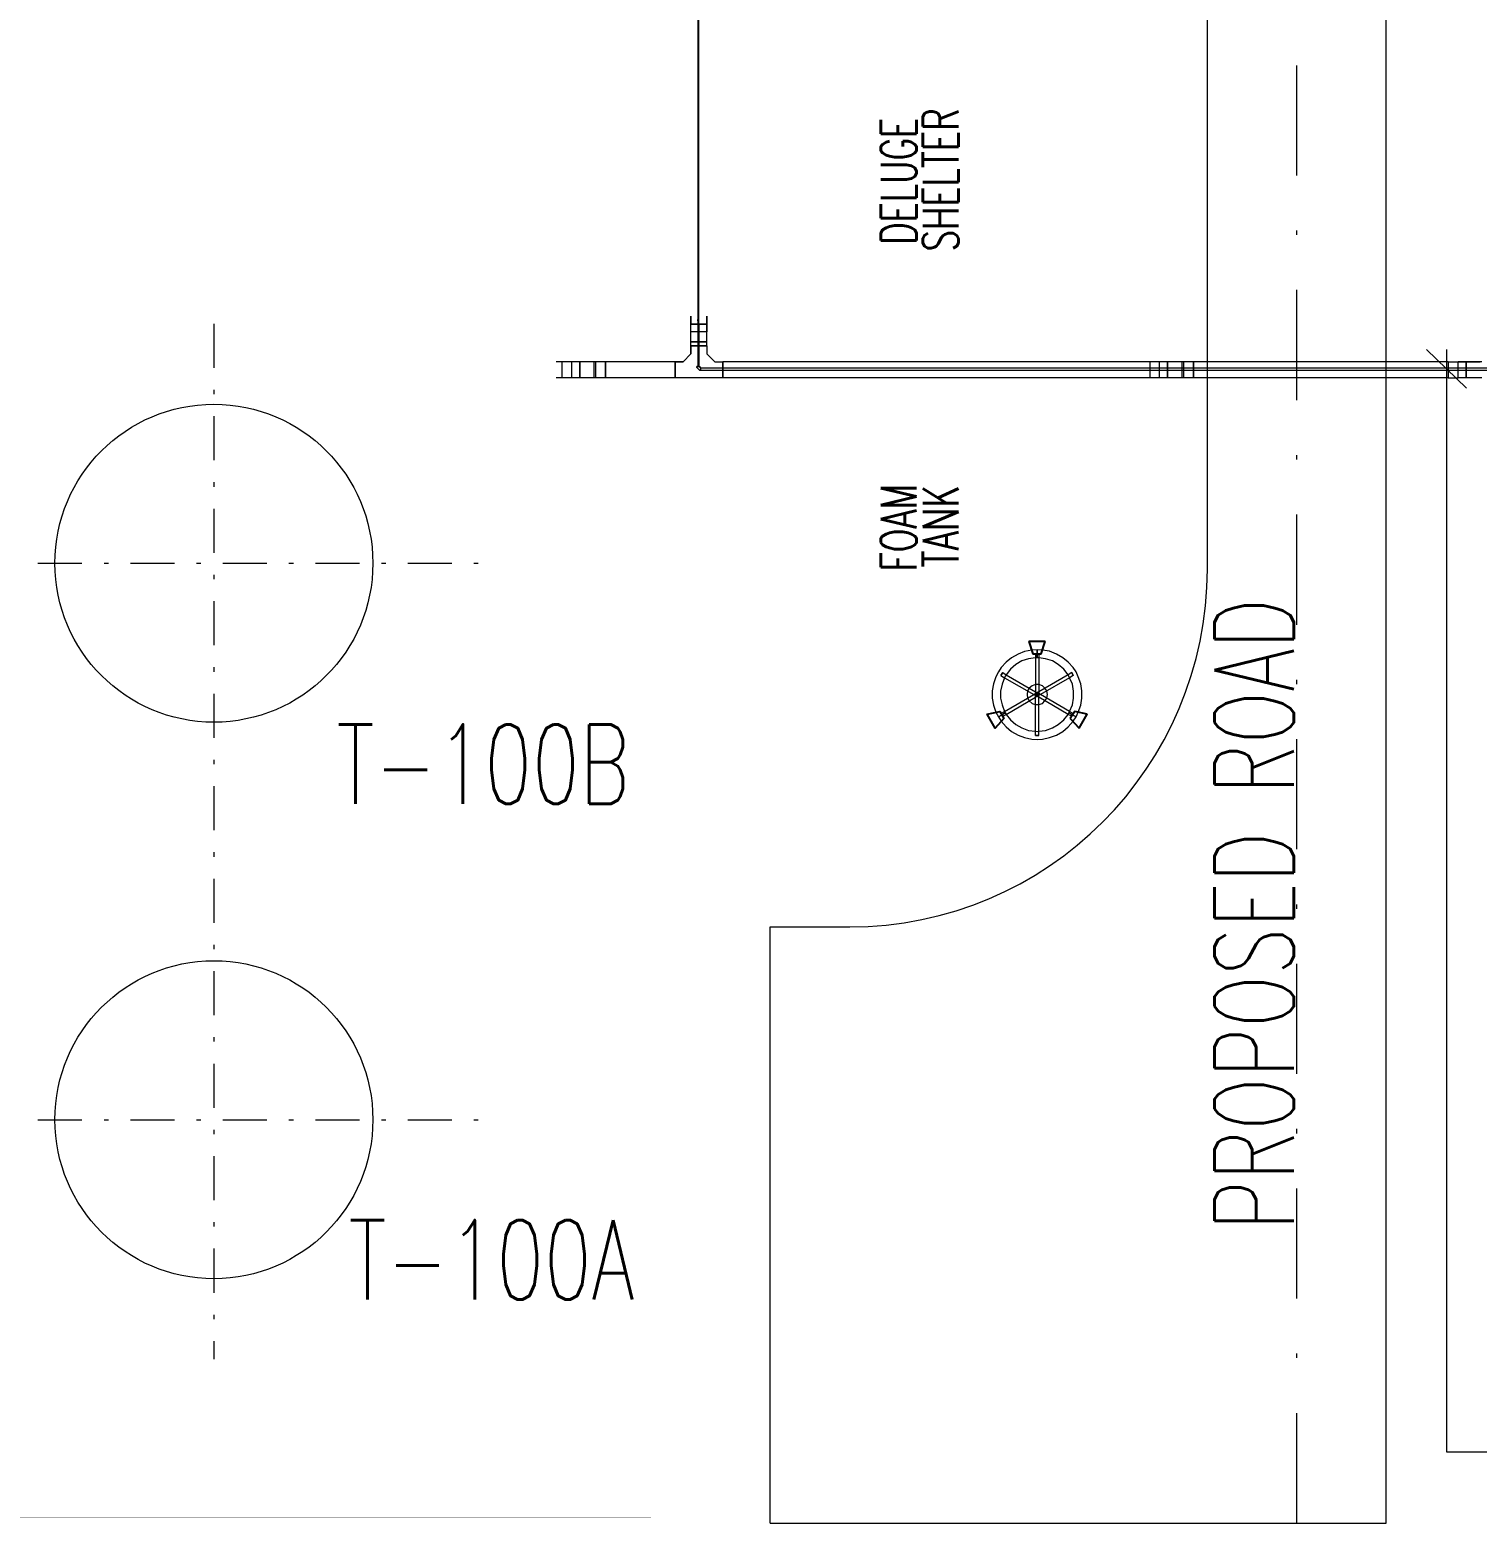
# Model space of a CAD drawing. Header units: inches. Extents: x -1128 to 651, y 96 to 845.
# Drawn here: x -1079.54 to -1046.67, y 681.42 to 715.33 of the extents above; entities that cross this region are included whole.
import ezdxf
from ezdxf.enums import TextEntityAlignment as Align

# ---------------------------------------------------------------- set-up
doc = ezdxf.new("R2010")
doc.units = ezdxf.units.IN
doc.header["$MEASUREMENT"] = 0
doc.linetypes.add('DASHDOT', pattern=[1, 0.5, -0.25, 0, -0.25])
for name, color, linetype in [('400X250mm', 3, 'Continuous'), ('600X250mm', 7, 'Continuous'), ('Background Stuff', 253, 'Continuous'), ('Cable Tray', 7, 'Continuous'), ('Layer 1', 7, 'Continuous')]:
    doc.layers.add(name, color=color, linetype=linetype)
for name, color, linetype, lineweight in [('Cables', 7, 'Continuous', 0), ('Equipment', 7, 'Continuous', 0), ('Labels', 7, 'Continuous', 0), ('Layout', 6, 'Continuous', 18)]:
    doc.layers.add(name, color=color, linetype=linetype, lineweight=lineweight)
doc.styles.add('HZTXT', font='txt_qlt.shx', dxfattribs={"width": 0.7, "bigfont": 'hztxt.shx'})

# ---------------------------------------------------------------- blocks, each defined once
blk = doc.blocks.new('Tower Light')
for p, q in [((0.045, 0.248), (-0.03, 0.248)), ((-0.03, 0.248), (-0.0117, 0.1913)), ((0.0267, 0.1913), (0.045, 0.248)), ((-0.0117, 0.1913), (0.0267, 0.1913)), ((0.1806, -0.0738), (0.16, -0.1054)), ((0.16, -0.1054), (0.2, -0.1504)), ((0.2367, -0.0854), (0.1806, -0.0738)), ((0.2, -0.1504), (0.2367, -0.0854))]:
    blk.add_line(p, q)
blk.add_lwpolyline([(-0.145, -0.1054), (-0.185, -0.1504), (-0.2217, -0.0854), (-0.1633, -0.0737), (-0.145, -0.1054)])
at = {"layer": 'Layer 1', "lineweight": 5}
for points in [[(-0.0167, 0.208), (-0.05, 0.2013), (-0.08, 0.1896), (-0.11, 0.173), (-0.135, 0.153), (-0.1567, 0.128)], [(0.0083, 0.2096), (-0.0167, 0.208)], [(0.0317, 0.208), (0.0083, 0.2096)], [(0.1733, 0.128), (0.15, 0.153), (0.125, 0.173), (0.0967, 0.1896), (0.065, 0.203), (0.0317, 0.208)], [(0.0083, 0.173), (0, 0.173), (-0.0317, 0.168), (-0.0617, 0.158), (-0.09, 0.1413), (-0.115, 0.1196), (-0.135, 0.0946), (-0.1383, 0.088)], [(0, 0.1913), (0, 0.0046)], [(0.1533, 0.088), (0.15, 0.0946), (0.13, 0.1196), (0.105, 0.1413), (0.0783, 0.158), (0.0467, 0.168), (0.015, 0.173), (0.0083, 0.173)], [(0.015, 0.1913), (0.015, 0.0046)], [(-0.1817, 0.0846), (-0.1917, 0.053), (-0.1983, 0.0213), (-0.1983, -0.012), (-0.1917, -0.0454), (-0.1817, -0.077)], [(-0.17, 0.108), (-0.1817, 0.0846)], [(-0.1567, 0.128), (-0.17, 0.108)], [(-0.1383, 0.088), (-0.1417, 0.0813), (-0.1533, 0.0513), (-0.16, 0.0196), (-0.16, -0.012), (-0.1533, -0.0437), (-0.1417, -0.0737), (-0.1383, -0.0804)], [(-0.1583, 0.0913), (-0.1417, 0.0813), (-0.0067, 0.0046), (0.0033, -0.002)], [(-0.15, 0.1046), (-0.135, 0.0946), (0, 0.0163), (0.0117, 0.0113)], [(0.1667, 0.1046), (0.15, 0.0946), (0.015, 0.0163), (0.0033, 0.0113)], [(0.1733, 0.0913), (0.1567, 0.0813), (0.0233, 0.0046), (0.0117, -0.002)], [(0.1533, -0.0804), (0.1567, -0.0737), (0.17, -0.0437), (0.175, -0.012), (0.175, 0.0196), (0.17, 0.0513), (0.1567, 0.0813), (0.1533, 0.088)], [(0.1867, 0.108), (0.1733, 0.128)], [(0.1967, 0.0846), (0.1867, 0.108)], [(0.1967, -0.077), (0.2083, -0.0454), (0.2133, -0.012), (0.2133, 0.0213), (0.2083, 0.053), (0.1967, 0.0846)], [(-0.1583, -0.0837), (-0.1417, -0.0737), (-0.0067, 0.0046), (0.0033, 0.0113)], [(0.055, 0.0046), (0.0517, 0.0213), (0.0433, 0.033), (0.0317, 0.0446), (0.015, 0.0496), (0, 0.0496), (-0.015, 0.0446), (-0.0283, 0.033), (-0.0367, 0.0213), (-0.0383, 0.0046), (-0.0367, -0.012), (-0.0283, -0.0254), (-0.015, -0.037), (0, -0.042), (0.015, -0.042), (0.0317, -0.037), (0.0433, -0.0254), (0.0517, -0.012), (0.055, 0.0046)], [(-0.0367, 0.0213), (-0.0383, 0.0046), (-0.0367, -0.012)], [(-0.0283, 0.033), (-0.0367, 0.0213)], [(0, 0.0496), (-0.015, 0.0446), (-0.0283, 0.033)], [(0.0167, 0.0046), (0.015, 0.0113), (0.0083, 0.013), (0.0017, 0.0113), (-0.0017, 0.0046), (0.0017, -0.002), (0.0083, -0.0054), (0.015, -0.002), (0.0167, 0.0046), (0.015, 0.0113), (0.0083, 0.013), (0.0017, 0.0113), (-0.0017, 0.0046), (0.0017, -0.002), (0.0083, -0.0054), (0.015, -0.002), (0.0167, 0.0046)], [(0.015, 0.0496), (0, 0.0496)], [(0, -0.1837), (0, 0.0046)], [(0.1733, -0.0837), (0.1567, -0.0737), (0.0233, 0.0046), (0.0117, 0.0113)], [(0.0433, 0.033), (0.0317, 0.0446), (0.015, 0.0496)], [(0.015, -0.1837), (0.015, 0.0046)], [(0.0517, 0.0213), (0.0433, 0.033)], [(0.0517, -0.012), (0.055, 0.0046), (0.0517, 0.0213)], [(-0.15, -0.0954), (-0.135, -0.087), (0, -0.0087), (0.0117, -0.002)], [(-0.0367, -0.012), (-0.0283, -0.0254)], [(-0.0283, -0.0254), (-0.015, -0.037), (0, -0.042)], [(0, -0.042), (0.0083, -0.042)], [(0.1667, -0.0954), (0.15, -0.087), (0.015, -0.0087), (0.0033, -0.002)], [(0.0083, -0.042), (0.015, -0.042)], [(0.015, -0.042), (0.0317, -0.037), (0.0433, -0.0254)], [(0.0433, -0.0254), (0.0517, -0.012)], [(-0.1817, -0.077), (-0.17, -0.0987)], [(-0.17, -0.0987), (-0.1567, -0.1187)], [(-0.1567, -0.1187), (-0.135, -0.1437), (-0.11, -0.1654), (-0.08, -0.182), (-0.05, -0.1937), (-0.0167, -0.2004)], [(-0.1383, -0.0804), (-0.135, -0.087), (-0.115, -0.112), (-0.09, -0.1337), (-0.0617, -0.1487), (-0.0317, -0.1604), (0, -0.1637), (0.0083, -0.1654)], [(0.0083, -0.1654), (0.015, -0.1637), (0.0467, -0.1604), (0.0783, -0.1487), (0.105, -0.1337), (0.13, -0.112), (0.15, -0.087), (0.1533, -0.0804)], [(0.0317, -0.2004), (0.065, -0.1937), (0.0967, -0.182), (0.125, -0.1654), (0.15, -0.1437), (0.1733, -0.1187)], [(0.1867, -0.0987), (0.17, -0.0904), (0.155, -0.0804), (0.1533, -0.0804), (0.1867, -0.0987), (0.17, -0.0904), (0.155, -0.0804), (0.1533, -0.0804), (0.1867, -0.0987)], [(0.1733, -0.1187), (0.1867, -0.0987)], [(0.1867, -0.0987), (0.1967, -0.077)], [(-0.0167, -0.2004), (0.0083, -0.202)], [(0.0083, -0.202), (0.0317, -0.2004)]]:
    blk.add_lwpolyline(points, dxfattribs=at)
for points, knots in [([(-0.0117, 0.1913), (-0.0117, 0.1913), (-0.03, 0.248), (-0.03, 0.248), (-0.03, 0.248), (-0.0117, 0.1913), (-0.0117, 0.1913)], [0, 0, 0, 0, 1, 1, 1, 2, 2, 2, 2]), ([(-0.03, 0.248), (-0.03, 0.248), (0.045, 0.248), (0.045, 0.248), (0.045, 0.248), (-0.03, 0.248), (-0.03, 0.248)], [0, 0, 0, 0, 1, 1, 1, 2, 2, 2, 2]), ([(0.045, 0.248), (0.045, 0.248), (-0.03, 0.248), (-0.03, 0.248), (-0.03, 0.248), (0.045, 0.248), (0.045, 0.248)], [0, 0, 0, 0, 1, 1, 1, 2, 2, 2, 2]), ([(-0.03, 0.248), (-0.03, 0.248), (-0.0117, 0.1913), (-0.0117, 0.1913), (-0.0117, 0.1913), (-0.03, 0.248), (-0.03, 0.248)], [0, 0, 0, 0, 1, 1, 1, 2, 2, 2, 2]), ([(0.0083, 0.2096), (0.0083, 0.2096), (0.0083, 0.173), (0.0083, 0.173), (0.0083, 0.173), (0.0083, 0.2096), (0.0083, 0.2096), (0.0083, 0.2096), (0.0083, 0.173), (0.0083, 0.173), (0.0083, 0.173), (0.0083, 0.2096), (0.0083, 0.2096)], [0, 0, 0, 0, 1, 1, 1, 2, 2, 2, 3, 3, 3, 4, 4, 4, 4]), ([(0.0267, 0.1913), (0.0267, 0.1913), (0.045, 0.248), (0.045, 0.248), (0.045, 0.248), (0.0267, 0.1913), (0.0267, 0.1913)], [0, 0, 0, 0, 1, 1, 1, 2, 2, 2, 2]), ([(0.045, 0.248), (0.045, 0.248), (0.0267, 0.1913), (0.0267, 0.1913), (0.0267, 0.1913), (0.045, 0.248), (0.045, 0.248)], [0, 0, 0, 0, 1, 1, 1, 2, 2, 2, 2]), ([(-0.0117, 0.1913), (-0.0117, 0.1913), (0.0267, 0.1913), (0.0267, 0.1913), (0.0267, 0.1913), (-0.0117, 0.1913), (-0.0117, 0.1913)], [0, 0, 0, 0, 1, 1, 1, 2, 2, 2, 2]), ([(0.0267, 0.1913), (0.0267, 0.1913), (-0.0117, 0.1913), (-0.0117, 0.1913), (-0.0117, 0.1913), (0.0267, 0.1913), (0.0267, 0.1913)], [0, 0, 0, 0, 1, 1, 1, 2, 2, 2, 2]), ([(0.0083, 0.1913), (0.0083, 0.1913), (0.015, 0.1913), (0.015, 0.1913), (0.015, 0.1913), (0, 0.1913), (0, 0.1913), (0, 0.1913), (0.015, 0.1913), (0.015, 0.1913), (0.015, 0.1913), (0, 0.1913), (0, 0.1913), (0, 0.1913), (0.0083, 0.1913), (0.0083, 0.1913)], [0, 0, 0, 0, 1, 1, 1, 2, 2, 2, 3, 3, 3, 4, 4, 4, 5, 5, 5, 5]), ([(-0.15, 0.1046), (-0.15, 0.1046), (-0.1583, 0.0913), (-0.1583, 0.0913), (-0.1583, 0.0913), (-0.15, 0.1046), (-0.15, 0.1046)], [0, 0, 0, 0, 1, 1, 1, 2, 2, 2, 2]), ([(0.1667, 0.1046), (0.1667, 0.1046), (0.1733, 0.0913), (0.1733, 0.0913), (0.1733, 0.0913), (0.1667, 0.1046), (0.1667, 0.1046)], [0, 0, 0, 0, 1, 1, 1, 2, 2, 2, 2]), ([(0.0083, 0.0046), (0.0083, 0.0046), (0.0033, 0.0113), (0.0033, 0.0113), (0.0033, 0.0113), (0.0117, -0.002), (0.0117, -0.002), (0.0117, -0.002), (0.0083, 0.0046), (0.0083, 0.0046), (0.0083, 0.0046), (0.0117, -0.002), (0.0117, -0.002), (0.0117, -0.002), (0.0033, 0.0113), (0.0033, 0.0113), (0.0033, 0.0113), (0.0083, 0.0046), (0.0083, 0.0046), (0.0083, 0.0046), (0.0033, -0.002), (0.0033, -0.002), (0.0033, -0.002), (0.0117, 0.0113), (0.0117, 0.0113), (0.0117, 0.0113), (0.0083, 0.0046), (0.0083, 0.0046), (0.0083, 0.0046), (0.0117, 0.0113), (0.0117, 0.0113), (0.0117, 0.0113), (0.0033, -0.002), (0.0033, -0.002), (0.0033, -0.002), (0.0083, 0.0046), (0.0083, 0.0046), (0.0083, 0.0046), (0.015, 0.0046), (0.015, 0.0046), (0.015, 0.0046), (0, 0.0046), (0, 0.0046), (0, 0.0046), (0.0083, 0.0046), (0.0083, 0.0046), (0.0083, 0.0046), (0, 0.0046), (0, 0.0046), (0, 0.0046), (0.015, 0.0046), (0.015, 0.0046), (0.015, 0.0046), (0.0083, 0.0046), (0.0083, 0.0046)], [0, 0, 0, 0, 1, 1, 1, 2, 2, 2, 3, 3, 3, 4, 4, 4, 5, 5, 5, 6, 6, 6, 7, 7, 7, 8, 8, 8, 9, 9, 9, 10, 10, 10, 11, 11, 11, 12, 12, 12, 13, 13, 13, 14, 14, 14, 15, 15, 15, 16, 16, 16, 17, 17, 17, 18, 18, 18, 18]), ([(-0.2217, -0.0854), (-0.2217, -0.0854), (-0.1633, -0.0737), (-0.1633, -0.0737), (-0.1633, -0.0737), (-0.2217, -0.0854), (-0.2217, -0.0854)], [0, 0, 0, 0, 1, 1, 1, 2, 2, 2, 2]), ([(-0.1633, -0.0737), (-0.1633, -0.0737), (-0.2217, -0.0854), (-0.2217, -0.0854), (-0.2217, -0.0854), (-0.1633, -0.0737), (-0.1633, -0.0737)], [0, 0, 0, 0, 1, 1, 1, 2, 2, 2, 2]), ([(-0.185, -0.1504), (-0.185, -0.1504), (-0.2217, -0.0854), (-0.2217, -0.0854), (-0.2217, -0.0854), (-0.185, -0.1504), (-0.185, -0.1504)], [0, 0, 0, 0, 1, 1, 1, 2, 2, 2, 2]), ([(-0.2217, -0.0854), (-0.2217, -0.0854), (-0.185, -0.1504), (-0.185, -0.1504), (-0.185, -0.1504), (-0.2217, -0.0854), (-0.2217, -0.0854)], [0, 0, 0, 0, 1, 1, 1, 2, 2, 2, 2]), ([(-0.185, -0.1504), (-0.185, -0.1504), (-0.145, -0.1054), (-0.145, -0.1054), (-0.145, -0.1054), (-0.185, -0.1504), (-0.185, -0.1504)], [0, 0, 0, 0, 1, 1, 1, 2, 2, 2, 2]), ([(-0.145, -0.1054), (-0.145, -0.1054), (-0.185, -0.1504), (-0.185, -0.1504), (-0.185, -0.1504), (-0.145, -0.1054), (-0.145, -0.1054)], [0, 0, 0, 0, 1, 1, 1, 2, 2, 2, 2]), ([(-0.155, -0.0904), (-0.155, -0.0904), (-0.1383, -0.0804), (-0.1383, -0.0804), (-0.1383, -0.0804), (-0.14, -0.0804), (-0.14, -0.0804), (-0.14, -0.0804), (-0.155, -0.0904), (-0.155, -0.0904), (-0.155, -0.0904), (-0.17, -0.0987), (-0.17, -0.0987), (-0.17, -0.0987), (-0.155, -0.0904), (-0.155, -0.0904), (-0.155, -0.0904), (-0.1383, -0.0804), (-0.1383, -0.0804), (-0.1383, -0.0804), (-0.14, -0.0804), (-0.14, -0.0804), (-0.14, -0.0804), (-0.155, -0.0904), (-0.155, -0.0904), (-0.155, -0.0904), (-0.17, -0.0987), (-0.17, -0.0987), (-0.17, -0.0987), (-0.155, -0.0904), (-0.155, -0.0904)], [0, 0, 0, 0, 1, 1, 1, 2, 2, 2, 3, 3, 3, 4, 4, 4, 5, 5, 5, 6, 6, 6, 7, 7, 7, 8, 8, 8, 9, 9, 9, 10, 10, 10, 10]), ([(-0.1633, -0.0737), (-0.1633, -0.0737), (-0.145, -0.1054), (-0.145, -0.1054), (-0.145, -0.1054), (-0.1633, -0.0737), (-0.1633, -0.0737)], [0, 0, 0, 0, 1, 1, 1, 2, 2, 2, 2]), ([(-0.145, -0.1054), (-0.145, -0.1054), (-0.1633, -0.0737), (-0.1633, -0.0737), (-0.1633, -0.0737), (-0.145, -0.1054), (-0.145, -0.1054)], [0, 0, 0, 0, 1, 1, 1, 2, 2, 2, 2]), ([(-0.15, -0.0954), (-0.15, -0.0954), (-0.1583, -0.0837), (-0.1583, -0.0837), (-0.1583, -0.0837), (-0.15, -0.0954), (-0.15, -0.0954)], [0, 0, 0, 0, 1, 1, 1, 2, 2, 2, 2]), ([(0.16, -0.1054), (0.16, -0.1054), (0.18, -0.0737), (0.18, -0.0737), (0.18, -0.0737), (0.16, -0.1054), (0.16, -0.1054)], [0, 0, 0, 0, 1, 1, 1, 2, 2, 2, 2]), ([(0.18, -0.0737), (0.18, -0.0737), (0.2367, -0.0854), (0.2367, -0.0854), (0.2367, -0.0854), (0.18, -0.0737), (0.18, -0.0737), (0.18, -0.0737), (0.16, -0.1054), (0.16, -0.1054), (0.16, -0.1054), (0.18, -0.0737), (0.18, -0.0737)], [0, 0, 0, 0, 1, 1, 1, 2, 2, 2, 3, 3, 3, 4, 4, 4, 4]), ([(0.16, -0.1054), (0.16, -0.1054), (0.2, -0.1504), (0.2, -0.1504), (0.2, -0.1504), (0.16, -0.1054), (0.16, -0.1054)], [0, 0, 0, 0, 1, 1, 1, 2, 2, 2, 2]), ([(0.2, -0.1504), (0.2, -0.1504), (0.16, -0.1054), (0.16, -0.1054), (0.16, -0.1054), (0.2, -0.1504), (0.2, -0.1504)], [0, 0, 0, 0, 1, 1, 1, 2, 2, 2, 2]), ([(0.1733, -0.0837), (0.1733, -0.0837), (0.1667, -0.0954), (0.1667, -0.0954), (0.1667, -0.0954), (0.1733, -0.0837), (0.1733, -0.0837)], [0, 0, 0, 0, 1, 1, 1, 2, 2, 2, 2]), ([(0.2367, -0.0854), (0.2367, -0.0854), (0.18, -0.0737), (0.18, -0.0737), (0.18, -0.0737), (0.2367, -0.0854), (0.2367, -0.0854), (0.2367, -0.0854), (0.2, -0.1504), (0.2, -0.1504), (0.2, -0.1504), (0.2367, -0.0854), (0.2367, -0.0854)], [0, 0, 0, 0, 1, 1, 1, 2, 2, 2, 3, 3, 3, 4, 4, 4, 4]), ([(0.2, -0.1504), (0.2, -0.1504), (0.2367, -0.0854), (0.2367, -0.0854), (0.2367, -0.0854), (0.2, -0.1504), (0.2, -0.1504)], [0, 0, 0, 0, 1, 1, 1, 2, 2, 2, 2]), ([(0.015, -0.1837), (0.015, -0.1837), (0, -0.1837), (0, -0.1837), (0, -0.1837), (0.015, -0.1837), (0.015, -0.1837)], [0, 0, 0, 0, 1, 1, 1, 2, 2, 2, 2])]:
    blk.add_open_spline(points, degree=3, knots=knots, dxfattribs=at)

msp = doc.modelspace()

# ---------------------------------------------------------------- linework, layer by layer
at = {"layer": '400X250mm', "color": 3, "linetype": 'Continuous', "lineweight": 15}
for p, q in [((-1064.522, 708.649), (-1064.522, 708.83)), ((-1064.522, 708.649), (-1064.522, 708.83)), ((-1064.522, 708.506), (-1064.522, 708.83)), ((-1064.522, 708.83), (-1064.522, 708.649)), ((-1064.522, 708.649), (-1064.522, 708.83)), ((-1064.522, 708.649), (-1064.522, 708.83)), ((-1064.16, 708.649), (-1064.522, 708.649)), ((-1064.16, 708.649), (-1064.522, 708.649)), ((-1064.522, 708.469), (-1064.522, 708.649)), ((-1064.522, 708.649), (-1064.16, 708.649)), ((-1064.16, 708.649), (-1064.522, 708.649)), ((-1064.16, 708.649), (-1064.522, 708.649)), ((-1064.16, 708.83), (-1064.16, 708.649)), ((-1064.16, 708.83), (-1064.16, 708.649)), ((-1064.16, 708.506), (-1064.16, 708.83)), ((-1064.16, 708.83), (-1064.16, 708.649)), ((-1064.16, 708.83), (-1064.16, 708.649)), ((-1064.16, 708.83), (-1064.16, 708.649)), ((-1064.16, 708.649), (-1064.16, 708.469)), ((-1064.522, 708.469), (-1064.522, 708.506)), ((-1064.16, 708.469), (-1064.522, 708.469)), ((-1064.522, 708.243), (-1064.522, 708.469)), ((-1064.522, 708.243), (-1064.522, 708.469)), ((-1064.16, 708.469), (-1064.16, 708.506)), ((-1064.16, 708.243), (-1064.16, 708.469)), ((-1064.16, 708.243), (-1064.16, 708.469)), ((-1064.522, 707.972), (-1064.702, 707.791)), ((-1064.702, 707.791), (-1064.522, 707.972)), ((-1064.16, 708.243), (-1064.522, 708.243)), ((-1064.522, 708.243), (-1064.16, 708.243)), ((-1064.16, 708.243), (-1064.522, 708.243)), ((-1064.522, 708.152), (-1064.522, 708.243)), ((-1064.522, 708.152), (-1064.522, 708.243)), ((-1064.16, 708.152), (-1064.522, 708.152)), ((-1064.16, 708.152), (-1064.522, 708.152)), ((-1064.16, 708.152), (-1064.522, 708.152)), ((-1064.522, 708.152), (-1064.522, 708.152)), ((-1064.522, 708.152), (-1064.522, 708.152)), ((-1064.16, 708.152), (-1064.522, 708.152)), ((-1064.522, 708.152), (-1064.522, 707.972)), ((-1064.522, 707.972), (-1064.522, 708.152)), ((-1064.16, 708.152), (-1064.16, 708.243)), ((-1064.16, 708.152), (-1064.16, 708.243)), ((-1064.16, 708.152), (-1064.16, 708.152)), ((-1064.16, 708.152), (-1064.16, 708.152)), ((-1064.16, 708.152), (-1064.16, 707.972)), ((-1063.979, 707.791), (-1064.16, 707.972)), ((-1064.16, 707.972), (-1063.979, 707.791)), ((-1064.883, 707.791), (-1067.582, 707.791)), ((-1067.455, 707.791), (-1067.455, 707.43)), ((-1067.455, 707.791), (-1067.455, 707.43)), ((-1067.455, 707.791), (-1067.455, 707.43)), ((-1067.229, 707.43), (-1067.229, 707.791)), ((-1067.048, 707.43), (-1067.048, 707.791)), ((-1067.048, 707.43), (-1067.048, 707.791)), ((-1067.048, 707.791), (-1067.048, 707.43)), ((-1067.048, 707.791), (-1067.048, 707.43)), ((-1067.048, 707.791), (-1067.048, 707.43)), ((-1067.048, 707.791), (-1067.048, 707.43)), ((-1067.048, 707.43), (-1067.048, 707.791)), ((-1067.048, 707.791), (-1067.048, 707.43)), ((-1067.048, 707.791), (-1067.048, 707.43)), ((-1066.724, 707.791), (-1066.724, 707.43)), ((-1066.687, 707.791), (-1066.687, 707.43)), ((-1066.461, 707.791), (-1066.461, 707.429)), ((-1066.461, 707.429), (-1066.461, 707.791)), ((-1066.461, 707.791), (-1066.461, 707.429)), ((-1066.461, 707.429), (-1066.461, 707.791)), ((-1066.461, 707.43), (-1066.461, 707.791)), ((-1066.461, 707.43), (-1066.461, 707.791)), ((-1066.461, 707.791), (-1066.461, 707.429)), ((-1064.702, 707.791), (-1064.883, 707.791)), ((-1064.883, 707.791), (-1064.702, 707.791)), ((-1064.883, 707.791), (-1064.883, 707.43)), ((-1064.883, 707.791), (-1064.883, 707.43)), ((-1064.883, 707.791), (-1064.883, 707.43)), ((-1064.883, 707.429), (-1064.883, 707.791)), ((-1064.883, 707.429), (-1064.883, 707.791)), ((-1064.883, 707.429), (-1064.883, 707.791)), ((-1064.883, 707.429), (-1064.883, 707.791)), ((-1063.979, 707.791), (-1063.799, 707.791)), ((-1047.326, 707.791), (-1063.799, 707.791)), ((-1047.326, 707.791), (-1063.799, 707.791)), ((-1063.799, 707.791), (-1063.799, 707.43)), ((-1063.799, 707.791), (-1063.799, 707.43)), ((-1063.799, 707.791), (-1063.799, 707.43)), ((-1063.799, 707.429), (-1063.799, 707.791)), ((-1063.799, 707.429), (-1063.799, 707.791)), ((-1063.799, 707.429), (-1063.799, 707.791)), ((-1063.799, 707.429), (-1063.799, 707.791)), ((-1054.103, 707.791), (-1054.103, 707.43)), ((-1054.103, 707.791), (-1054.103, 707.43)), ((-1054.103, 707.791), (-1054.103, 707.43)), ((-1053.877, 707.43), (-1053.877, 707.791)), ((-1053.697, 707.43), (-1053.697, 707.791)), ((-1053.697, 707.43), (-1053.697, 707.791)), ((-1053.697, 707.791), (-1053.697, 707.43)), ((-1053.697, 707.791), (-1053.697, 707.43)), ((-1053.697, 707.791), (-1053.697, 707.43)), ((-1053.697, 707.791), (-1053.697, 707.43)), ((-1053.697, 707.43), (-1053.697, 707.791)), ((-1053.697, 707.791), (-1053.697, 707.43)), ((-1053.697, 707.791), (-1053.697, 707.43)), ((-1053.373, 707.791), (-1053.373, 707.43)), ((-1053.335, 707.791), (-1053.335, 707.43)), ((-1053.109, 707.791), (-1053.109, 707.429)), ((-1053.109, 707.429), (-1053.109, 707.791)), ((-1053.109, 707.791), (-1053.109, 707.429)), ((-1053.109, 707.429), (-1053.109, 707.791)), ((-1053.109, 707.43), (-1053.109, 707.791)), ((-1053.109, 707.43), (-1053.109, 707.791)), ((-1053.109, 707.791), (-1053.109, 707.429)), ((-1064.883, 707.43), (-1067.582, 707.43)), ((-1063.799, 707.429), (-1064.883, 707.429)), ((-1047.326, 707.429), (-1063.799, 707.429)), ((-1047.326, 707.429), (-1063.799, 707.429))]:
    msp.add_line(p, q, dxfattribs=at)
at = {"layer": '600X250mm', "color": 3, "linetype": 'Continuous', "lineweight": 15}
for p, q in [((-1064.16, 708.152), (-1064.522, 708.152)), ((-1064.522, 708.152), (-1064.16, 708.152)), ((-1064.16, 708.152), (-1064.522, 708.152)), ((-1064.16, 708.152), (-1064.522, 708.152))]:
    msp.add_line(p, q, dxfattribs=at)
at = {"layer": 'Cable Tray', "color": 3, "linetype": 'Continuous', "lineweight": 5}
for p, q in [((-1047.326, 707.791), (-1053.109, 707.791)), ((-1053.109, 707.791), (-1053.109, 707.429)), ((-1047.326, 707.791), (-1053.109, 707.791)), ((-1053.109, 707.429), (-1053.109, 707.791)), ((-1053.109, 707.791), (-1053.109, 707.791)), ((-1053.109, 707.791), (-1053.109, 707.791)), ((-1053.109, 707.791), (-1053.109, 707.429)), ((-1053.109, 707.429), (-1053.109, 707.791)), ((-1047.326, 707.791), (-1047.1, 707.791)), ((-1047.326, 707.791), (-1047.1, 707.791)), ((-1047.326, 707.791), (-1047.326, 707.429)), ((-1047.326, 707.791), (-1047.326, 707.429)), ((-1047.326, 707.791), (-1047.326, 707.429)), ((-1047.1, 707.429), (-1047.1, 707.791)), ((-1047.1, 707.791), (-1046.919, 707.791)), ((-1047.062, 707.791), (-1047.1, 707.791)), ((-1046.738, 707.791), (-1047.062, 707.791)), ((-1046.919, 707.429), (-1046.919, 707.791)), ((-1046.919, 707.429), (-1046.919, 707.791)), ((-1046.919, 707.791), (-1046.738, 707.791)), ((-1046.919, 707.791), (-1046.738, 707.791)), ((-1046.919, 707.791), (-1046.919, 707.429)), ((-1046.919, 707.791), (-1046.595, 707.791)), ((-1046.738, 707.791), (-1046.919, 707.791)), ((-1046.919, 707.791), (-1046.919, 707.429)), ((-1046.738, 707.791), (-1046.919, 707.791)), ((-1046.738, 707.791), (-1046.919, 707.791)), ((-1046.919, 707.791), (-1046.919, 707.429)), ((-1046.919, 707.791), (-1046.919, 707.429)), ((-1046.919, 707.429), (-1046.919, 707.791)), ((-1046.919, 707.791), (-1046.738, 707.791)), ((-1046.738, 707.791), (-1046.919, 707.791)), ((-1046.738, 707.791), (-1046.919, 707.791)), ((-1046.919, 707.791), (-1046.919, 707.429)), ((-1046.919, 707.791), (-1046.919, 707.429)), ((-1046.557, 707.791), (-1046.738, 707.791)), ((-1047.326, 707.429), (-1053.109, 707.429)), ((-1047.326, 707.429), (-1053.109, 707.429)), ((-1047.326, 707.429), (-1047.1, 707.429)), ((-1047.326, 707.429), (-1047.1, 707.429)), ((-1046.919, 707.429), (-1047.1, 707.429)), ((-1047.062, 707.429), (-1047.1, 707.429)), ((-1046.738, 707.429), (-1047.062, 707.429)), ((-1046.595, 707.429), (-1046.919, 707.429)), ((-1046.557, 707.429), (-1046.738, 707.429))]:
    msp.add_line(p, q, dxfattribs=at)
at = {"layer": 'Cables', "color": 0, "lineweight": 0}
for p, q in [((-1064.368, 708.664), (-1064.368, 707.684)), ((-1064.34, 708.664), (-1064.34, 707.684)), ((-1064.304, 707.657), (-1034.661, 707.656)), ((-1064.302, 707.599), (-1034.661, 707.599))]:
    msp.add_line(p, q, dxfattribs=at)
at = {"layer": 'Cables', "color": 0, "linetype": 'Continuous', "lineweight": 0}
msp.add_line((-1064.33, 707.684), (-1064.387, 707.684), dxfattribs=at)
at = {"layer": 'Cables', "color": 0, "lineweight": 0}
for points in [[(-1064.368, 716.9), (-1064.368, 708.692)], [(-1064.368, 708.721), (-1064.368, 708.749)], [(-1064.34, 708.721), (-1064.368, 708.721), (-1064.368, 708.692), (-1064.368, 708.664), (-1064.34, 708.664), (-1064.34, 708.721)], [(-1064.368, 708.721), (-1064.368, 708.664)], [(-1064.368, 708.664), (-1064.34, 708.664), (-1064.34, 708.692), (-1064.34, 708.721), (-1064.368, 708.721)], [(-1064.34, 708.721), (-1064.368, 708.721)], [(-1064.368, 708.664), (-1064.34, 708.664)]]:
    msp.add_lwpolyline(points, dxfattribs=at)
at = {"layer": 'Cables', "color": 0, "linetype": 'Continuous', "lineweight": 0}
msp.add_lwpolyline([(-1064.387, 707.684), (-1064.387, 707.66), (-1064.325, 707.599), (-1064.302, 707.599), (-1064.325, 707.599), (-1064.387, 707.66)], close=True, dxfattribs=at)
msp.add_lwpolyline([(-1064.302, 707.656), (-1064.33, 707.684), (-1064.302, 707.656), (-1064.302, 707.599)], dxfattribs=at)
at = {"layer": 'Cables', "color": 0, "lineweight": 0}
for points, knots in [([(-1064.34, 708.692), (-1064.34, 708.692), (-1064.368, 708.692), (-1064.368, 708.692), (-1064.368, 708.692), (-1064.34, 708.692), (-1064.34, 708.692), (-1064.34, 708.692), (-1064.34, 716.9), (-1064.34, 716.9)], [0, 0, 0, 0, 1, 1, 1, 2, 2, 2, 3, 3, 3, 3]), ([(-1064.33, 707.684), (-1064.33, 707.684), (-1064.387, 707.684), (-1064.387, 707.684), (-1064.387, 707.684), (-1064.33, 707.684), (-1064.33, 707.684)], [0, 0, 0, 0, 1, 1, 1, 2, 2, 2, 2]), ([(-1064.33, 707.684), (-1064.33, 707.684), (-1064.387, 707.684), (-1064.387, 707.684), (-1064.387, 707.684), (-1064.33, 707.684), (-1064.33, 707.684)], [0, 0, 0, 0, 1, 1, 1, 2, 2, 2, 2])]:
    msp.add_open_spline(points, degree=3, knots=knots, dxfattribs=at)
at = {"layer": 'Equipment', "linetype": 'DASHDOT', "ltscale": 2}
for p, q in [((-1075.356, 708.655), (-1075.356, 685.146)), ((-1081.452, 703.218), (-1069.259, 703.218)), ((-1081.452, 690.583), (-1069.259, 690.583))]:
    msp.add_line(p, q, dxfattribs=at)
at = {"layer": 'Equipment'}
for centre in [(-1075.356, 703.218), (-1075.356, 690.583)]:
    msp.add_circle(centre, 3.61, dxfattribs=at)
at = {"layer": 'Layer 1', "color": 0, "lineweight": 5}
for points in [[(-1046.908, 707.194), (-1047.816, 708.074)], [(-1047.362, 708.074), (-1047.362, 683.044), (-1032.31, 683.044)]]:
    msp.add_lwpolyline(points, dxfattribs=at)
at = {"layer": 'Layout', "linetype": 'DASHDOT', "ltscale": 5}
msp.add_line((-1050.762, 681.422), (-1050.762, 745.873), dxfattribs=at)
at = {"layer": 'Layout'}
for p, q in [((-1052.793, 703.082), (-1052.793, 735.868)), ((-1048.732, 681.422), (-1048.732, 732.346)), ((-1062.721, 681.422), (-1062.721, 694.96)), ((-1062.721, 694.96), (-1060.916, 694.96)), ((-1062.721, 681.422), (-1048.732, 681.422))]:
    msp.add_line(p, q, dxfattribs=at)
at = {"layer": 'Layout', "const_width": 0.000902}
for points in [[(-1058.028, 709.355), (-1055.32, 709.355), (-1055.32, 714.77), (-1058.028, 714.77)], [(-1058.028, 701.684), (-1055.32, 701.684), (-1055.32, 706.647), (-1058.028, 706.647)]]:
    msp.add_lwpolyline(points, close=True, dxfattribs=at)
msp.add_lwpolyline([(-1085.283, 681.558), (-1085.283, 712.243), (-1065.428, 712.243), (-1065.428, 681.558), (-1085.283, 681.558)], dxfattribs=at)
at = {"layer": 'Layout'}
msp.add_arc((-1060.916, 703.082), 8.122, 270, 0, dxfattribs=at)

# ---------------------------------------------------------------- block references
at = {"xscale": 4.949261481600002, "yscale": 4.949261481600002, "zscale": 4.949261481600002}
msp.add_blockref('Tower Light', (-1056.698, 700.217), dxfattribs=at)

# ---------------------------------------------------------------- texts
at = {"layer": 'Background Stuff', "style": 'HZTXT', "width": 0.7}
msp.add_text('PROPOSED ROAD', height=1.805, rotation=90, dxfattribs=at).set_placement((-1050.829, 695.243), align=Align.CENTER)
at = {"layer": 'Labels', "style": 'HZTXT', "width": 0.7}
for s, p in [('SHELTER', (-1058.448, 711.922)), ('DELUGE', (-1059.398, 711.891)), ('FOAM', (-1059.398, 704.026)), ('TANK', (-1058.448, 704.057))]:
    msp.add_text(s, height=0.8086, rotation=90, dxfattribs=at).set_placement(p, align=Align.CENTER)
at = {"layer": 'Layout', "style": 'HZTXT', "width": 0.7}
for s, p in [('T-100B', (-1069.24, 697.753)), ('T-100A', (-1069.053, 686.499))]:
    msp.add_text(s, height=1.805, dxfattribs=at).set_placement(p, align=Align.CENTER)

doc.saveas('drawing.dxf')
